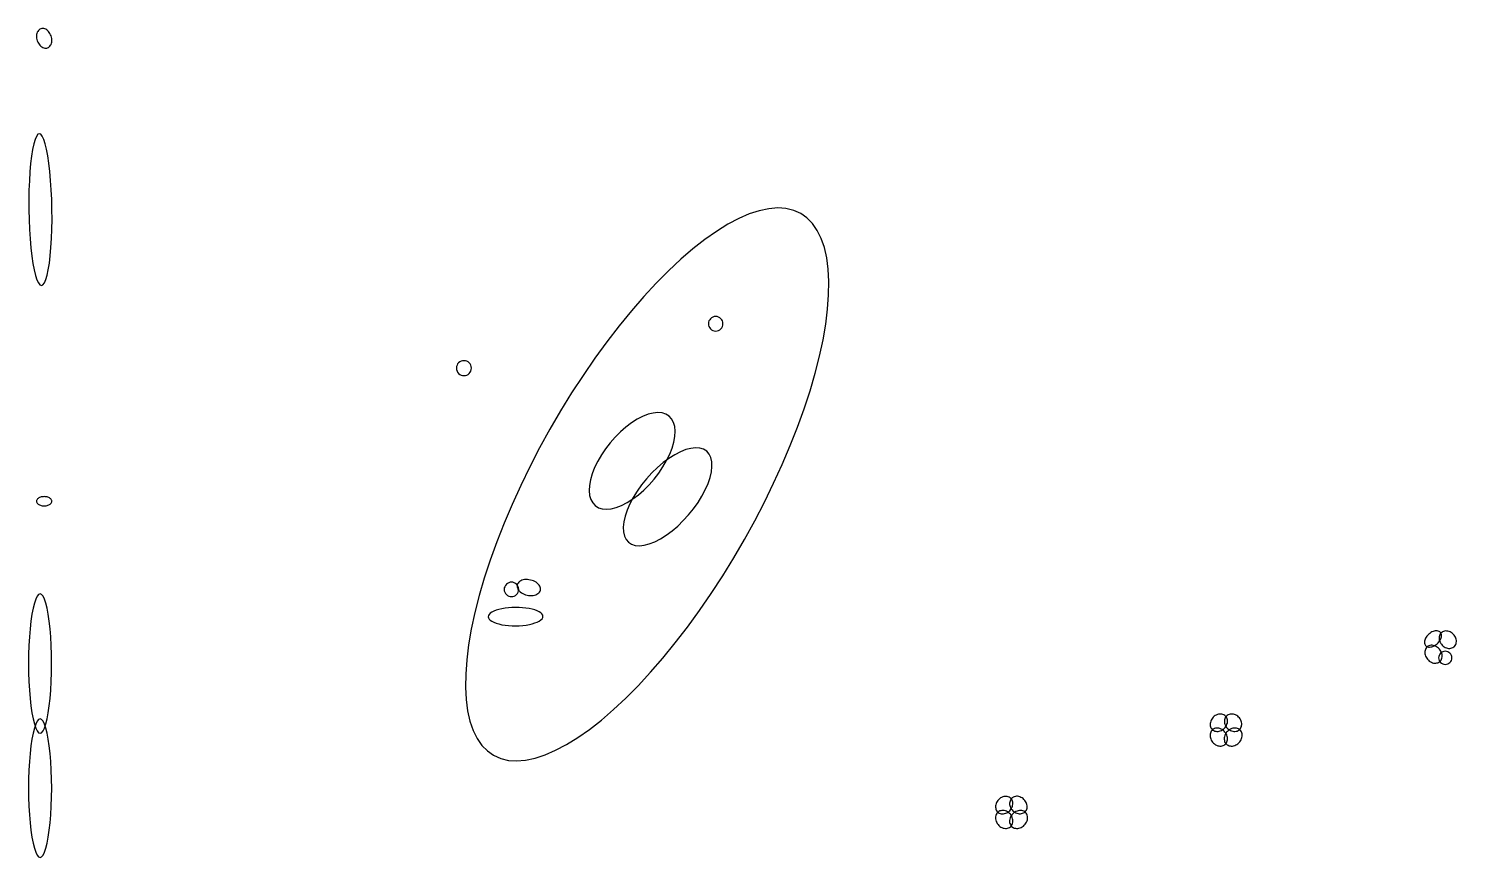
# Model space of a CAD drawing. Extents: x -292 to 292, y -205 to 211.
# Drawn here: x -292.3 to -136, y 0.6 to 91.3 of the extents above; entities that cross this region are included whole.
import ezdxf

# ---------------------------------------------------------------- set-up
doc = ezdxf.new("R2010")
doc.units = 0

msp = doc.modelspace()

# ---------------------------------------------------------------- linework, layer by layer
at = {"layer": 'CIRCLES'}
for p, q in [((-217.73, 59.46), (-217.81, 59.33)), ((-217.64, 59.58), (-217.73, 59.46)), ((-217.52, 59.68), (-217.64, 59.58)), ((-217.38, 59.76), (-217.52, 59.68)), ((-217.23, 59.8), (-217.38, 59.76)), ((-217.07, 59.82), (-217.23, 59.8)), ((-216.92, 59.8), (-217.07, 59.82)), ((-216.77, 59.76), (-216.92, 59.8)), ((-216.63, 59.68), (-216.77, 59.76)), ((-216.51, 59.58), (-216.63, 59.68)), ((-216.41, 59.46), (-216.51, 59.58)), ((-216.34, 59.33), (-216.41, 59.46)), ((-217.85, 59.18), (-217.87, 59.02)), ((-217.87, 59.02), (-217.85, 58.87)), ((-217.81, 59.33), (-217.85, 59.18)), ((-217.85, 58.87), (-217.81, 58.72)), ((-217.81, 58.72), (-217.73, 58.58)), ((-217.73, 58.58), (-217.64, 58.46)), ((-217.64, 58.46), (-217.52, 58.36)), ((-217.52, 58.36), (-217.38, 58.29)), ((-217.38, 58.29), (-217.23, 58.24)), ((-217.23, 58.24), (-217.07, 58.23)), ((-217.07, 58.23), (-216.92, 58.24)), ((-216.92, 58.24), (-216.77, 58.29)), ((-216.77, 58.29), (-216.63, 58.36)), ((-216.63, 58.36), (-216.51, 58.46)), ((-216.51, 58.46), (-216.41, 58.58)), ((-216.41, 58.58), (-216.34, 58.72)), ((-216.3, 59.18), (-216.34, 59.33)), ((-216.34, 58.72), (-216.3, 58.87)), ((-216.28, 59.02), (-216.3, 59.18)), ((-216.3, 58.87), (-216.28, 59.02)), ((-245.21, 54.74), (-245.32, 54.62)), ((-245.09, 54.85), (-245.21, 54.74)), ((-244.95, 54.92), (-245.09, 54.85)), ((-244.79, 54.97), (-244.95, 54.92)), ((-244.63, 54.98), (-244.79, 54.97)), ((-244.47, 54.97), (-244.63, 54.98)), ((-244.32, 54.92), (-244.47, 54.97)), ((-244.18, 54.85), (-244.32, 54.92)), ((-244.05, 54.74), (-244.18, 54.85)), ((-243.95, 54.62), (-244.05, 54.74)), ((-245.44, 54.33), (-245.45, 54.17)), ((-245.45, 54.17), (-245.44, 54.01)), ((-245.39, 54.48), (-245.44, 54.33)), ((-245.44, 54.01), (-245.39, 53.85)), ((-245.32, 54.62), (-245.39, 54.48)), ((-245.39, 53.85), (-245.32, 53.71)), ((-245.32, 53.71), (-245.21, 53.59)), ((-245.21, 53.59), (-245.09, 53.48)), ((-245.09, 53.48), (-244.95, 53.41)), ((-244.95, 53.41), (-244.79, 53.36)), ((-244.79, 53.36), (-244.63, 53.35)), ((-244.63, 53.35), (-244.47, 53.36)), ((-244.47, 53.36), (-244.32, 53.41)), ((-244.32, 53.41), (-244.18, 53.48)), ((-244.18, 53.48), (-244.05, 53.59)), ((-244.05, 53.59), (-243.95, 53.71)), ((-243.88, 54.48), (-243.95, 54.62)), ((-243.95, 53.71), (-243.88, 53.85)), ((-243.83, 54.33), (-243.88, 54.48)), ((-243.88, 53.85), (-243.83, 54.01)), ((-243.81, 54.17), (-243.83, 54.33)), ((-243.83, 54.01), (-243.81, 54.17)), ((-240.21, 30.1), (-240.22, 29.94)), ((-240.22, 29.94), (-240.21, 29.79)), ((-240.16, 30.24), (-240.21, 30.1)), ((-240.21, 29.79), (-240.16, 29.64)), ((-240.09, 30.38), (-240.16, 30.24)), ((-239.99, 30.5), (-240.09, 30.38)), ((-239.87, 30.6), (-239.99, 30.5)), ((-239.73, 30.67), (-239.87, 30.6)), ((-239.58, 30.72), (-239.73, 30.67)), ((-239.43, 30.73), (-239.58, 30.72)), ((-239.27, 30.72), (-239.43, 30.73)), ((-239.12, 30.67), (-239.27, 30.72)), ((-238.99, 30.6), (-239.12, 30.67)), ((-238.87, 30.5), (-238.99, 30.6)), ((-238.77, 30.38), (-238.87, 30.5)), ((-238.69, 30.24), (-238.77, 30.38)), ((-238.65, 30.1), (-238.69, 30.24)), ((-238.69, 29.64), (-238.65, 29.79)), ((-238.63, 29.94), (-238.65, 30.1)), ((-238.65, 29.79), (-238.63, 29.94)), ((-240.16, 29.64), (-240.09, 29.5)), ((-240.09, 29.5), (-239.99, 29.38)), ((-239.99, 29.38), (-239.87, 29.28)), ((-239.87, 29.28), (-239.73, 29.21)), ((-239.73, 29.21), (-239.58, 29.16)), ((-239.58, 29.16), (-239.43, 29.15)), ((-239.43, 29.15), (-239.27, 29.16)), ((-239.27, 29.16), (-239.12, 29.21)), ((-239.12, 29.21), (-238.99, 29.28)), ((-238.99, 29.28), (-238.87, 29.38)), ((-238.87, 29.38), (-238.77, 29.5)), ((-238.77, 29.5), (-238.69, 29.64)), ((-137.93, 22.59), (-137.95, 22.45)), ((-137.95, 22.45), (-137.93, 22.31)), ((-137.89, 22.72), (-137.93, 22.59)), ((-137.93, 22.31), (-137.89, 22.17)), ((-137.83, 22.85), (-137.89, 22.72)), ((-137.89, 22.17), (-137.83, 22.05)), ((-137.74, 22.96), (-137.83, 22.85)), ((-137.83, 22.05), (-137.74, 21.94)), ((-137.63, 23.05), (-137.74, 22.96)), ((-137.74, 21.94), (-137.63, 21.85)), ((-137.5, 23.12), (-137.63, 23.05)), ((-137.36, 23.16), (-137.5, 23.12)), ((-137.22, 23.17), (-137.36, 23.16)), ((-137.08, 23.16), (-137.22, 23.17)), ((-136.95, 23.12), (-137.08, 23.16)), ((-136.82, 23.05), (-136.95, 23.12)), ((-136.71, 22.96), (-136.82, 23.05)), ((-136.82, 21.85), (-136.71, 21.94)), ((-136.62, 22.85), (-136.71, 22.96)), ((-136.71, 21.94), (-136.62, 22.05)), ((-136.55, 22.72), (-136.62, 22.85)), ((-136.62, 22.05), (-136.55, 22.17)), ((-136.51, 22.59), (-136.55, 22.72)), ((-136.55, 22.17), (-136.51, 22.31)), ((-136.5, 22.45), (-136.51, 22.59)), ((-136.51, 22.31), (-136.5, 22.45)), ((-137.63, 21.85), (-137.5, 21.78)), ((-137.5, 21.78), (-137.36, 21.74)), ((-137.36, 21.74), (-137.22, 21.72)), ((-137.22, 21.72), (-137.08, 21.74)), ((-137.08, 21.74), (-136.95, 21.78)), ((-136.95, 21.78), (-136.82, 21.85))]:
    msp.add_line(p, q, dxfattribs=at)
at = {"layer": 'ELLIPSES'}
for p, q in [((-291.4, 90.68), (-291.41, 90.55)), ((-291.37, 90.81), (-291.4, 90.68)), ((-291.33, 90.93), (-291.37, 90.81)), ((-291.27, 91.03), (-291.33, 90.93)), ((-291.21, 91.12), (-291.27, 91.03)), ((-291.13, 91.2), (-291.21, 91.12)), ((-291.04, 91.26), (-291.13, 91.2)), ((-290.95, 91.3), (-291.04, 91.26)), ((-290.84, 91.33), (-290.95, 91.3)), ((-290.74, 91.34), (-290.84, 91.33)), ((-290.63, 91.33), (-290.74, 91.34)), ((-290.52, 91.3), (-290.63, 91.33)), ((-290.41, 91.26), (-290.52, 91.3)), ((-290.3, 91.19), (-290.41, 91.26)), ((-290.2, 91.11), (-290.3, 91.19)), ((-290.11, 91.02), (-290.2, 91.11)), ((-290.02, 90.91), (-290.11, 91.02)), ((-289.94, 90.8), (-290.02, 90.91)), ((-289.87, 90.67), (-289.94, 90.8)), ((-289.82, 90.54), (-289.87, 90.67)), ((-291.41, 90.55), (-291.41, 90.41)), ((-291.41, 90.41), (-291.4, 90.27)), ((-291.4, 90.27), (-291.37, 90.13)), ((-291.37, 90.13), (-291.33, 90)), ((-291.33, 90), (-291.27, 89.86)), ((-291.27, 89.86), (-291.21, 89.74)), ((-291.21, 89.74), (-291.13, 89.62)), ((-291.13, 89.62), (-291.04, 89.51)), ((-291.04, 89.51), (-290.95, 89.42)), ((-290.95, 89.42), (-290.84, 89.34)), ((-290.84, 89.34), (-290.74, 89.28)), ((-290.74, 89.28), (-290.63, 89.23)), ((-290.63, 89.23), (-290.52, 89.21)), ((-290.52, 89.21), (-290.41, 89.2)), ((-290.41, 89.2), (-290.3, 89.2)), ((-290.3, 89.2), (-290.2, 89.23)), ((-290.2, 89.23), (-290.11, 89.28)), ((-290.11, 89.28), (-290.02, 89.34)), ((-290.02, 89.34), (-289.94, 89.41)), ((-289.94, 89.41), (-289.87, 89.51)), ((-289.87, 89.51), (-289.82, 89.61)), ((-289.78, 90.4), (-289.82, 90.54)), ((-289.82, 89.61), (-289.78, 89.73)), ((-289.75, 90.26), (-289.78, 90.4)), ((-289.78, 89.73), (-289.75, 89.85)), ((-289.73, 90.12), (-289.75, 90.26)), ((-289.75, 89.85), (-289.73, 89.98)), ((-289.73, 89.98), (-289.73, 90.12)), ((-291.27, 79.76), (-291.43, 79.54)), ((-291.11, 79.83), (-291.27, 79.76)), ((-290.94, 79.76), (-291.11, 79.83)), ((-290.78, 79.55), (-290.94, 79.76)), ((-291.72, 78.71), (-291.85, 78.1)), ((-291.58, 79.19), (-291.72, 78.71)), ((-291.43, 79.54), (-291.58, 79.19)), ((-290.61, 79.2), (-290.78, 79.55)), ((-290.46, 78.72), (-290.61, 79.2)), ((-290.31, 78.12), (-290.46, 78.72)), ((-291.97, 77.38), (-292.06, 76.56)), ((-291.85, 78.1), (-291.97, 77.38)), ((-290.18, 77.41), (-290.31, 78.12)), ((-290.06, 76.59), (-290.18, 77.41)), ((-289.95, 75.69), (-290.06, 76.59)), ((-292.14, 75.66), (-292.2, 74.68)), ((-292.06, 76.56), (-292.14, 75.66)), ((-289.87, 74.71), (-289.95, 75.69)), ((-292.24, 73.65), (-292.26, 72.59)), ((-292.2, 74.68), (-292.24, 73.65)), ((-289.8, 73.69), (-289.87, 74.71)), ((-289.75, 72.62), (-289.8, 73.69)), ((-292.26, 72.59), (-292.25, 71.5)), ((-289.73, 71.54), (-289.75, 72.62)), ((-292.25, 71.5), (-292.23, 70.42)), ((-292.23, 70.42), (-292.18, 69.35)), ((-289.74, 69.38), (-289.72, 70.45)), ((-289.72, 70.45), (-289.73, 71.54)), ((-214.56, 70.54), (-215.75, 69.91)), ((-213.41, 71.04), (-214.56, 70.54)), ((-212.31, 71.4), (-213.41, 71.04)), ((-211.27, 71.62), (-212.31, 71.4)), ((-210.29, 71.7), (-211.27, 71.62)), ((-209.38, 71.63), (-210.29, 71.7)), ((-208.54, 71.43), (-209.38, 71.63)), ((-207.77, 71.09), (-208.54, 71.43)), ((-207.09, 70.61), (-207.77, 71.09)), ((-206.48, 69.99), (-207.09, 70.61)), ((-292.18, 69.35), (-292.11, 68.32)), ((-289.78, 68.35), (-289.74, 69.38)), ((-216.99, 69.14), (-218.26, 68.25)), ((-215.75, 69.91), (-216.99, 69.14)), ((-205.96, 69.24), (-206.48, 69.99)), ((-205.52, 68.36), (-205.96, 69.24)), ((-292.11, 68.32), (-292.03, 67.35)), ((-292.03, 67.35), (-291.92, 66.44)), ((-289.92, 66.47), (-289.84, 67.38)), ((-289.84, 67.38), (-289.78, 68.35)), ((-219.56, 67.22), (-220.89, 66.08)), ((-218.26, 68.25), (-219.56, 67.22)), ((-205.18, 67.36), (-205.52, 68.36)), ((-204.92, 66.23), (-205.18, 67.36)), ((-291.92, 66.44), (-291.8, 65.63)), ((-290.13, 64.94), (-290.01, 65.65)), ((-290.01, 65.65), (-289.92, 66.47)), ((-220.89, 66.08), (-222.23, 64.83)), ((-204.76, 64.99), (-204.92, 66.23)), ((-291.8, 65.63), (-291.67, 64.91)), ((-291.67, 64.91), (-291.52, 64.31)), ((-291.52, 64.31), (-291.37, 63.83)), ((-290.4, 63.85), (-290.26, 64.33)), ((-290.26, 64.33), (-290.13, 64.94)), ((-222.23, 64.83), (-223.59, 63.46)), ((-204.69, 63.64), (-204.76, 64.99)), ((-291.37, 63.83), (-291.2, 63.49)), ((-291.2, 63.49), (-291.04, 63.28)), ((-291.04, 63.28), (-290.87, 63.21)), ((-290.87, 63.21), (-290.71, 63.28)), ((-290.71, 63.28), (-290.55, 63.5)), ((-290.55, 63.5), (-290.4, 63.85)), ((-223.59, 63.46), (-224.94, 62)), ((-204.71, 62.18), (-204.69, 63.64)), ((-224.94, 62), (-226.3, 60.43)), ((-204.82, 60.63), (-204.71, 62.18)), ((-226.3, 60.43), (-227.65, 58.78)), ((-205.03, 58.99), (-204.82, 60.63)), ((-227.65, 58.78), (-228.98, 57.05)), ((-205.32, 57.27), (-205.03, 58.99)), ((-228.98, 57.05), (-230.3, 55.24)), ((-205.71, 55.47), (-205.32, 57.27)), ((-230.3, 55.24), (-231.58, 53.37)), ((-206.19, 53.61), (-205.71, 55.47)), ((-231.58, 53.37), (-232.84, 51.45)), ((-206.75, 51.69), (-206.19, 53.61)), ((-207.39, 49.72), (-206.75, 51.69)), ((-232.84, 51.45), (-234.05, 49.48)), ((-234.05, 49.48), (-235.22, 47.47)), ((-225.67, 48.57), (-226.29, 48.18)), ((-225.07, 48.88), (-225.67, 48.57)), ((-224.48, 49.11), (-225.07, 48.88)), ((-223.93, 49.25), (-224.48, 49.11)), ((-223.41, 49.3), (-223.93, 49.25)), ((-222.94, 49.26), (-223.41, 49.3)), ((-222.53, 49.13), (-222.94, 49.26)), ((-222.18, 48.91), (-222.53, 49.13)), ((-221.9, 48.61), (-222.18, 48.91)), ((-221.69, 48.23), (-221.9, 48.61)), ((-208.11, 47.71), (-207.39, 49.72)), ((-235.22, 47.47), (-236.35, 45.43)), ((-227.5, 47.2), (-228.08, 46.62)), ((-226.9, 47.72), (-227.5, 47.2)), ((-226.29, 48.18), (-226.9, 47.72)), ((-221.56, 47.77), (-221.69, 48.23)), ((-221.52, 47.26), (-221.56, 47.77)), ((-221.55, 46.69), (-221.52, 47.26)), ((-208.91, 45.68), (-208.11, 47.71)), ((-236.35, 45.43), (-237.41, 43.37)), ((-229.14, 45.34), (-229.59, 44.66)), ((-228.63, 46), (-229.14, 45.34)), ((-228.08, 46.62), (-228.63, 46)), ((-222.11, 44.74), (-221.85, 45.41)), ((-221.85, 45.41), (-221.66, 46.07)), ((-221.66, 46.07), (-221.55, 46.69)), ((-219.79, 45.38), (-220.35, 45.24)), ((-219.27, 45.44), (-219.79, 45.38)), ((-218.8, 45.4), (-219.27, 45.44)), ((-218.4, 45.28), (-218.8, 45.4)), ((-209.79, 43.62), (-208.91, 45.68)), ((-229.99, 43.97), (-230.33, 43.28)), ((-229.59, 44.66), (-229.99, 43.97)), ((-222.83, 43.82), (-223.46, 43.28)), ((-222.85, 43.36), (-222.45, 44.05)), ((-222.2, 44.28), (-222.83, 43.82)), ((-222.45, 44.05), (-222.11, 44.74)), ((-221.56, 44.68), (-222.2, 44.28)), ((-220.94, 45), (-221.56, 44.68)), ((-220.35, 45.24), (-220.94, 45)), ((-218.06, 45.06), (-218.4, 45.28)), ((-217.8, 44.76), (-218.06, 45.06)), ((-217.61, 44.38), (-217.8, 44.76)), ((-217.51, 43.92), (-217.61, 44.38)), ((-217.48, 43.4), (-217.51, 43.92)), ((-237.41, 43.37), (-238.42, 41.31)), ((-230.59, 42.6), (-230.78, 41.95)), ((-230.33, 43.28), (-230.59, 42.6)), ((-224.07, 42.69), (-224.64, 42.06)), ((-223.46, 43.28), (-224.07, 42.69)), ((-223.81, 42.02), (-223.3, 42.68)), ((-223.3, 42.68), (-222.85, 43.36)), ((-217.91, 41.54), (-217.69, 42.2)), ((-217.69, 42.2), (-217.54, 42.83)), ((-217.54, 42.83), (-217.48, 43.4)), ((-210.73, 41.56), (-209.79, 43.62)), ((-238.42, 41.31), (-239.36, 39.24)), ((-230.89, 41.33), (-230.93, 40.76)), ((-230.93, 40.76), (-230.88, 40.24)), ((-230.78, 41.95), (-230.89, 41.33)), ((-225.67, 40.7), (-226.11, 40)), ((-225.18, 41.39), (-225.67, 40.7)), ((-225.54, 40.3), (-224.94, 40.82)), ((-224.64, 42.06), (-225.18, 41.39)), ((-224.94, 40.82), (-224.36, 41.4)), ((-224.36, 41.4), (-223.81, 42.02)), ((-218.58, 40.16), (-218.21, 40.86)), ((-218.21, 40.86), (-217.91, 41.54)), ((-211.74, 39.49), (-210.73, 41.56)), ((-291.4, 39.66), (-291.41, 39.59)), ((-291.41, 39.59), (-291.4, 39.53)), ((-291.38, 39.72), (-291.4, 39.66)), ((-291.4, 39.53), (-291.38, 39.46)), ((-291.34, 39.79), (-291.38, 39.72)), ((-291.38, 39.46), (-291.34, 39.4)), ((-291.3, 39.85), (-291.34, 39.79)), ((-291.34, 39.4), (-291.3, 39.34)), ((-291.24, 39.9), (-291.3, 39.85)), ((-291.3, 39.34), (-291.24, 39.28)), ((-291.16, 39.95), (-291.24, 39.9)), ((-291.24, 39.28), (-291.16, 39.23)), ((-291.08, 39.99), (-291.16, 39.95)), ((-291.16, 39.23), (-291.08, 39.19)), ((-290.99, 40.03), (-291.08, 39.99)), ((-291.08, 39.19), (-290.99, 39.15)), ((-290.89, 40.06), (-290.99, 40.03)), ((-290.99, 39.15), (-290.89, 39.12)), ((-290.79, 40.08), (-290.89, 40.06)), ((-290.89, 39.12), (-290.79, 39.1)), ((-290.68, 40.09), (-290.79, 40.08)), ((-290.79, 39.1), (-290.68, 39.09)), ((-290.58, 40.1), (-290.68, 40.09)), ((-290.68, 39.09), (-290.58, 39.09)), ((-290.47, 40.09), (-290.58, 40.1)), ((-290.58, 39.09), (-290.47, 39.09)), ((-290.36, 40.08), (-290.47, 40.09)), ((-290.47, 39.09), (-290.36, 39.1)), ((-290.26, 40.06), (-290.36, 40.08)), ((-290.36, 39.1), (-290.26, 39.12)), ((-290.16, 40.03), (-290.26, 40.06)), ((-290.26, 39.12), (-290.16, 39.15)), ((-290.07, 39.99), (-290.16, 40.03)), ((-290.16, 39.15), (-290.07, 39.19)), ((-289.99, 39.95), (-290.07, 39.99)), ((-290.07, 39.19), (-289.99, 39.23)), ((-289.92, 39.9), (-289.99, 39.95)), ((-289.99, 39.23), (-289.92, 39.28)), ((-289.86, 39.85), (-289.92, 39.9)), ((-289.92, 39.28), (-289.86, 39.34)), ((-289.81, 39.79), (-289.86, 39.85)), ((-289.86, 39.34), (-289.81, 39.4)), ((-289.77, 39.72), (-289.81, 39.79)), ((-289.81, 39.4), (-289.77, 39.46)), ((-289.75, 39.66), (-289.77, 39.72)), ((-289.77, 39.46), (-289.75, 39.53)), ((-289.74, 39.59), (-289.75, 39.66)), ((-289.75, 39.53), (-289.74, 39.59)), ((-239.36, 39.24), (-240.24, 37.19)), ((-230.88, 40.24), (-230.75, 39.79)), ((-230.75, 39.79), (-230.54, 39.41)), ((-230.54, 39.41), (-230.26, 39.11)), ((-230.26, 39.11), (-229.91, 38.89)), ((-227.96, 38.91), (-227.37, 39.14)), ((-227.37, 39.14), (-226.77, 39.45)), ((-226.48, 39.3), (-226.78, 38.62)), ((-226.77, 39.45), (-226.15, 39.84)), ((-226.11, 40), (-226.48, 39.3)), ((-226.15, 39.84), (-225.54, 40.3)), ((-219.5, 38.77), (-219.01, 39.46)), ((-219.01, 39.46), (-218.58, 40.16)), ((-212.8, 37.44), (-211.74, 39.49)), ((-229.91, 38.89), (-229.5, 38.76)), ((-229.5, 38.76), (-229.03, 38.72)), ((-229.03, 38.72), (-228.51, 38.77)), ((-228.51, 38.77), (-227.96, 38.91)), ((-227, 37.96), (-227.14, 37.33)), ((-226.78, 38.62), (-227, 37.96)), ((-220.62, 37.47), (-220.04, 38.1)), ((-220.04, 38.1), (-219.5, 38.77)), ((-240.24, 37.19), (-241.04, 35.15)), ((-227.14, 37.33), (-227.2, 36.76)), ((-227.2, 36.76), (-227.18, 36.24)), ((-227.18, 36.24), (-227.07, 35.78)), ((-222.49, 35.88), (-221.85, 36.35)), ((-221.85, 36.35), (-221.23, 36.88)), ((-221.23, 36.88), (-220.62, 37.47)), ((-213.93, 35.4), (-212.8, 37.44)), ((-241.04, 35.15), (-241.76, 33.15)), ((-227.07, 35.78), (-226.89, 35.4)), ((-226.89, 35.4), (-226.62, 35.1)), ((-226.62, 35.1), (-226.29, 34.88)), ((-226.29, 34.88), (-225.88, 34.76)), ((-225.88, 34.76), (-225.42, 34.72)), ((-225.42, 34.72), (-224.9, 34.78)), ((-224.9, 34.78), (-224.34, 34.92)), ((-224.34, 34.92), (-223.74, 35.16)), ((-223.74, 35.16), (-223.12, 35.48)), ((-223.12, 35.48), (-222.49, 35.88)), ((-215.1, 33.39), (-213.93, 35.4)), ((-241.76, 33.15), (-242.4, 31.18)), ((-216.31, 31.42), (-215.1, 33.39)), ((-217.57, 29.49), (-216.31, 31.42)), ((-242.4, 31.18), (-242.97, 29.26)), ((-238.8, 30.43), (-238.82, 30.32)), ((-238.82, 30.32), (-238.81, 30.21)), ((-238.81, 30.21), (-238.78, 30.1)), ((-238.77, 30.54), (-238.8, 30.43)), ((-238.78, 30.1), (-238.73, 29.98)), ((-238.71, 30.64), (-238.77, 30.54)), ((-238.73, 29.98), (-238.65, 29.87)), ((-238.63, 30.73), (-238.71, 30.64)), ((-238.65, 29.87), (-238.56, 29.76)), ((-238.54, 30.81), (-238.63, 30.73)), ((-238.56, 29.76), (-238.46, 29.66)), ((-238.42, 30.88), (-238.54, 30.81)), ((-238.3, 30.94), (-238.42, 30.88)), ((-238.15, 30.98), (-238.3, 30.94)), ((-238, 31.01), (-238.15, 30.98)), ((-237.84, 31.02), (-238, 31.01)), ((-237.68, 31.02), (-237.84, 31.02)), ((-237.51, 31), (-237.68, 31.02)), ((-237.34, 30.97), (-237.51, 31)), ((-237.18, 30.93), (-237.34, 30.97)), ((-237.02, 30.87), (-237.18, 30.93)), ((-236.87, 30.8), (-237.02, 30.87)), ((-236.73, 30.72), (-236.87, 30.8)), ((-236.61, 30.62), (-236.73, 30.72)), ((-236.5, 30.52), (-236.61, 30.62)), ((-236.41, 30.42), (-236.5, 30.52)), ((-236.34, 30.31), (-236.41, 30.42)), ((-236.35, 29.65), (-236.3, 29.75)), ((-236.29, 30.19), (-236.34, 30.31)), ((-236.3, 29.75), (-236.26, 29.85)), ((-236.26, 30.08), (-236.29, 30.19)), ((-236.25, 29.96), (-236.26, 30.08)), ((-236.26, 29.85), (-236.25, 29.96)), ((-291.65, 28.43), (-291.79, 27.88)), ((-291.5, 28.88), (-291.65, 28.43)), ((-291.35, 29.2), (-291.5, 28.88)), ((-291.19, 29.39), (-291.35, 29.2)), ((-291.02, 29.46), (-291.19, 29.39)), ((-290.86, 29.39), (-291.02, 29.46)), ((-290.69, 29.2), (-290.86, 29.39)), ((-290.54, 28.88), (-290.69, 29.2)), ((-290.39, 28.43), (-290.54, 28.88)), ((-290.25, 27.88), (-290.39, 28.43)), ((-242.97, 29.26), (-243.44, 27.4)), ((-238.46, 29.66), (-238.33, 29.57)), ((-238.33, 29.57), (-238.19, 29.49)), ((-238.19, 29.49), (-238.04, 29.42)), ((-238.04, 29.42), (-237.89, 29.36)), ((-237.89, 29.36), (-237.72, 29.32)), ((-237.72, 29.32), (-237.55, 29.29)), ((-237.55, 29.29), (-237.39, 29.27)), ((-237.39, 29.27), (-237.22, 29.27)), ((-237.22, 29.27), (-237.06, 29.28)), ((-237.06, 29.28), (-236.91, 29.31)), ((-236.91, 29.31), (-236.77, 29.35)), ((-236.77, 29.35), (-236.64, 29.41)), ((-236.64, 29.41), (-236.53, 29.48)), ((-236.53, 29.48), (-236.43, 29.56)), ((-236.43, 29.56), (-236.35, 29.65)), ((-218.85, 27.62), (-217.57, 29.49)), ((-291.92, 27.22), (-292.02, 26.47)), ((-291.79, 27.88), (-291.92, 27.22)), ((-290.13, 27.22), (-290.25, 27.88)), ((-290.02, 26.47), (-290.13, 27.22)), ((-243.44, 27.4), (-243.83, 25.6)), ((-241.95, 27.08), (-241.98, 26.95)), ((-241.98, 26.95), (-241.95, 26.82)), ((-241.88, 27.21), (-241.95, 27.08)), ((-241.95, 26.82), (-241.87, 26.69)), ((-241.75, 27.33), (-241.88, 27.21)), ((-241.87, 26.69), (-241.75, 26.56)), ((-241.58, 27.45), (-241.75, 27.33)), ((-241.36, 27.56), (-241.58, 27.45)), ((-241.1, 27.66), (-241.36, 27.56)), ((-240.81, 27.75), (-241.1, 27.66)), ((-240.48, 27.83), (-240.81, 27.75)), ((-240.13, 27.89), (-240.48, 27.83)), ((-239.76, 27.93), (-240.13, 27.89)), ((-239.38, 27.96), (-239.76, 27.93)), ((-238.99, 27.97), (-239.38, 27.96)), ((-238.59, 27.97), (-238.99, 27.97)), ((-238.21, 27.94), (-238.59, 27.97)), ((-237.84, 27.9), (-238.21, 27.94)), ((-237.49, 27.85), (-237.84, 27.9)), ((-237.16, 27.78), (-237.49, 27.85)), ((-236.86, 27.69), (-237.16, 27.78)), ((-236.61, 27.59), (-236.86, 27.69)), ((-236.39, 27.49), (-236.61, 27.59)), ((-236.21, 27.37), (-236.39, 27.49)), ((-236.38, 26.48), (-236.21, 26.6)), ((-236.09, 27.25), (-236.21, 27.37)), ((-236.21, 26.6), (-236.08, 26.72)), ((-236.01, 27.12), (-236.09, 27.25)), ((-236.08, 26.72), (-236.01, 26.85)), ((-235.98, 26.99), (-236.01, 27.12)), ((-236.01, 26.85), (-235.98, 26.99)), ((-220.17, 25.82), (-218.85, 27.62)), ((-292.12, 25.64), (-292.19, 24.74)), ((-292.02, 26.47), (-292.12, 25.64)), ((-289.92, 25.64), (-290.02, 26.47)), ((-289.85, 24.74), (-289.92, 25.64)), ((-243.83, 25.6), (-244.12, 23.88)), ((-241.75, 26.56), (-241.57, 26.45)), ((-241.57, 26.45), (-241.35, 26.34)), ((-241.35, 26.34), (-241.09, 26.24)), ((-241.09, 26.24), (-240.8, 26.16)), ((-240.8, 26.16), (-240.47, 26.08)), ((-240.47, 26.08), (-240.12, 26.03)), ((-240.12, 26.03), (-239.75, 25.99)), ((-239.75, 25.99), (-239.36, 25.97)), ((-239.36, 25.97), (-238.97, 25.96)), ((-238.97, 25.96), (-238.58, 25.97)), ((-238.58, 25.97), (-238.2, 26)), ((-238.2, 26), (-237.83, 26.04)), ((-237.83, 26.04), (-237.47, 26.1)), ((-237.47, 26.1), (-237.15, 26.18)), ((-237.15, 26.18), (-236.86, 26.27)), ((-236.86, 26.27), (-236.6, 26.37)), ((-236.6, 26.37), (-236.38, 26.48)), ((-221.5, 24.08), (-220.17, 25.82)), ((-139.03, 25.04), (-139.13, 24.95)), ((-138.92, 25.13), (-139.03, 25.04)), ((-138.8, 25.21), (-138.92, 25.13)), ((-138.68, 25.28), (-138.8, 25.21)), ((-138.56, 25.33), (-138.68, 25.28)), ((-138.44, 25.37), (-138.56, 25.33)), ((-138.32, 25.39), (-138.44, 25.37)), ((-138.2, 25.4), (-138.32, 25.39)), ((-138.09, 25.4), (-138.2, 25.4)), ((-137.99, 25.37), (-138.09, 25.4)), ((-137.9, 25.34), (-137.99, 25.37)), ((-137.82, 25.29), (-137.9, 25.34)), ((-137.75, 25.23), (-137.82, 25.29)), ((-137.76, 25.08), (-137.82, 24.98)), ((-137.69, 25.16), (-137.76, 25.08)), ((-137.7, 25.15), (-137.75, 25.23)), ((-137.66, 25.07), (-137.7, 25.15)), ((-137.6, 25.24), (-137.69, 25.16)), ((-137.64, 24.97), (-137.66, 25.07)), ((-137.51, 25.3), (-137.6, 25.24)), ((-137.4, 25.34), (-137.51, 25.3)), ((-137.29, 25.37), (-137.4, 25.34)), ((-137.17, 25.39), (-137.29, 25.37)), ((-137.05, 25.38), (-137.17, 25.39)), ((-136.92, 25.36), (-137.05, 25.38)), ((-136.8, 25.33), (-136.92, 25.36)), ((-136.68, 25.28), (-136.8, 25.33)), ((-136.56, 25.22), (-136.68, 25.28)), ((-136.45, 25.14), (-136.56, 25.22)), ((-136.35, 25.05), (-136.45, 25.14)), ((-136.26, 24.95), (-136.35, 25.05)), ((-292.24, 23.8), (-292.28, 22.82)), ((-292.19, 24.74), (-292.24, 23.8)), ((-289.8, 23.8), (-289.85, 24.74)), ((-289.77, 22.82), (-289.8, 23.8)), ((-244.12, 23.88), (-244.33, 22.24)), ((-222.85, 22.43), (-221.5, 24.08)), ((-139.49, 24.27), (-139.5, 24.16)), ((-139.5, 24.16), (-139.49, 24.06)), ((-139.47, 24.39), (-139.49, 24.27)), ((-139.49, 24.06), (-139.47, 23.96)), ((-139.43, 24.5), (-139.47, 24.39)), ((-139.47, 23.96), (-139.43, 23.88)), ((-139.37, 24.62), (-139.43, 24.5)), ((-139.43, 23.88), (-139.38, 23.8)), ((-139.35, 23.48), (-139.4, 23.38)), ((-139.38, 23.8), (-139.31, 23.74)), ((-139.3, 24.73), (-139.37, 24.62)), ((-139.28, 23.57), (-139.35, 23.48)), ((-139.31, 23.74), (-139.23, 23.69)), ((-139.22, 24.84), (-139.3, 24.73)), ((-139.2, 23.65), (-139.28, 23.57)), ((-139.23, 23.69), (-139.14, 23.66)), ((-139.13, 24.95), (-139.22, 24.84)), ((-139.11, 23.72), (-139.2, 23.65)), ((-139.14, 23.66), (-139.04, 23.63)), ((-139.01, 23.77), (-139.11, 23.72)), ((-139.04, 23.63), (-138.93, 23.63)), ((-138.9, 23.81), (-139.01, 23.77)), ((-138.93, 23.63), (-138.81, 23.64)), ((-138.78, 23.83), (-138.9, 23.81)), ((-138.81, 23.64), (-138.69, 23.66)), ((-138.66, 23.83), (-138.78, 23.83)), ((-138.69, 23.66), (-138.57, 23.7)), ((-138.53, 23.81), (-138.66, 23.83)), ((-138.57, 23.7), (-138.45, 23.75)), ((-138.41, 23.78), (-138.53, 23.81)), ((-138.45, 23.75), (-138.33, 23.82)), ((-138.29, 23.74), (-138.41, 23.78)), ((-138.33, 23.82), (-138.21, 23.9)), ((-138.17, 23.67), (-138.29, 23.74)), ((-138.21, 23.9), (-138.1, 23.99)), ((-138.06, 23.6), (-138.17, 23.67)), ((-138.1, 23.99), (-138, 24.08)), ((-137.95, 23.51), (-138.06, 23.6)), ((-138, 24.08), (-137.91, 24.19)), ((-137.86, 23.41), (-137.95, 23.51)), ((-137.91, 24.19), (-137.83, 24.3)), ((-137.89, 24.76), (-137.9, 24.64)), ((-137.9, 24.64), (-137.89, 24.52)), ((-137.86, 24.87), (-137.89, 24.76)), ((-137.89, 24.52), (-137.87, 24.39)), ((-137.87, 24.39), (-137.84, 24.27)), ((-137.82, 24.98), (-137.86, 24.87)), ((-137.84, 24.27), (-137.78, 24.15)), ((-137.83, 24.3), (-137.76, 24.41)), ((-137.78, 24.15), (-137.72, 24.03)), ((-137.76, 24.41), (-137.7, 24.53)), ((-137.72, 24.03), (-137.64, 23.93)), ((-137.7, 24.53), (-137.66, 24.64)), ((-137.66, 24.64), (-137.64, 24.76)), ((-137.63, 24.87), (-137.64, 24.97)), ((-137.64, 24.76), (-137.63, 24.87)), ((-137.64, 23.93), (-137.55, 23.83)), ((-137.55, 23.83), (-137.44, 23.74)), ((-137.44, 23.74), (-137.33, 23.66)), ((-137.33, 23.66), (-137.22, 23.6)), ((-137.22, 23.6), (-137.1, 23.55)), ((-137.1, 23.55), (-136.97, 23.51)), ((-136.97, 23.51), (-136.85, 23.49)), ((-136.85, 23.49), (-136.72, 23.49)), ((-136.72, 23.49), (-136.61, 23.5)), ((-136.61, 23.5), (-136.49, 23.53)), ((-136.49, 23.53), (-136.39, 23.58)), ((-136.39, 23.58), (-136.29, 23.64)), ((-136.29, 23.64), (-136.21, 23.71)), ((-136.18, 24.84), (-136.26, 24.95)), ((-136.21, 23.71), (-136.13, 23.8)), ((-136.11, 24.72), (-136.18, 24.84)), ((-136.13, 23.8), (-136.08, 23.9)), ((-136.06, 24.6), (-136.11, 24.72)), ((-136.08, 23.9), (-136.03, 24)), ((-136.02, 24.48), (-136.06, 24.6)), ((-136.03, 24), (-136.01, 24.11)), ((-136, 24.36), (-136.02, 24.48)), ((-136.01, 24.11), (-136, 24.23)), ((-136, 24.23), (-136, 24.36)), ((-292.28, 22.82), (-292.29, 21.82)), ((-289.76, 21.82), (-289.77, 22.82)), ((-244.33, 22.24), (-244.44, 20.68)), ((-224.21, 20.87), (-222.85, 22.43)), ((-139.43, 23.26), (-139.46, 23.15)), ((-139.46, 23.15), (-139.46, 23.02)), ((-139.46, 23.02), (-139.45, 22.89)), ((-139.45, 22.89), (-139.42, 22.77)), ((-139.4, 23.38), (-139.43, 23.26)), ((-139.42, 22.77), (-139.38, 22.64)), ((-139.38, 22.64), (-139.32, 22.51)), ((-139.32, 22.51), (-139.25, 22.4)), ((-139.25, 22.4), (-139.17, 22.29)), ((-139.17, 22.29), (-139.07, 22.19)), ((-139.07, 22.19), (-138.97, 22.1)), ((-138.97, 22.1), (-138.85, 22.02)), ((-138.85, 22.02), (-138.74, 21.96)), ((-138.74, 21.96), (-138.61, 21.91)), ((-138.61, 21.91), (-138.49, 21.88)), ((-138.49, 21.88), (-138.36, 21.87)), ((-138.24, 21.87), (-138.13, 21.89)), ((-138.13, 21.89), (-138.02, 21.92)), ((-138.02, 21.92), (-137.91, 21.98)), ((-137.91, 21.98), (-137.82, 22.04)), ((-137.77, 23.3), (-137.86, 23.41)), ((-137.82, 22.04), (-137.74, 22.12)), ((-137.7, 23.18), (-137.77, 23.3)), ((-137.74, 22.12), (-137.68, 22.21)), ((-137.64, 23.06), (-137.7, 23.18)), ((-137.68, 22.21), (-137.62, 22.32)), ((-137.6, 22.93), (-137.64, 23.06)), ((-137.62, 22.32), (-137.59, 22.43)), ((-137.57, 22.8), (-137.6, 22.93)), ((-137.59, 22.43), (-137.57, 22.55)), ((-137.56, 22.67), (-137.57, 22.8)), ((-137.57, 22.55), (-137.56, 22.67)), ((-292.29, 21.82), (-292.28, 20.83)), ((-292.28, 20.83), (-292.24, 19.85)), ((-289.8, 19.85), (-289.77, 20.83)), ((-289.77, 20.83), (-289.76, 21.82)), ((-244.44, 20.68), (-244.47, 19.23)), ((-225.57, 19.4), (-224.21, 20.87)), ((-138.36, 21.87), (-138.24, 21.87)), ((-292.24, 19.85), (-292.19, 18.9)), ((-292.19, 18.9), (-292.12, 18.01)), ((-289.92, 18.01), (-289.85, 18.9)), ((-289.85, 18.9), (-289.8, 19.85)), ((-244.47, 19.23), (-244.39, 17.88)), ((-226.92, 18.04), (-225.57, 19.4)), ((-292.12, 18.01), (-292.02, 17.18)), ((-290.02, 17.18), (-289.92, 18.01)), ((-244.39, 17.88), (-244.23, 16.64)), ((-228.26, 16.78), (-226.92, 18.04)), ((-292.02, 17.18), (-291.92, 16.42)), ((-291.92, 16.42), (-291.79, 15.77)), ((-291.79, 15.77), (-291.65, 15.21)), ((-291.19, 15.7), (-291.35, 15.51)), ((-291.02, 15.77), (-291.19, 15.7)), ((-290.86, 15.7), (-291.02, 15.77)), ((-290.69, 15.51), (-290.86, 15.7)), ((-290.39, 15.21), (-290.25, 15.77)), ((-290.25, 15.77), (-290.13, 16.42)), ((-290.13, 16.42), (-290.02, 17.18)), ((-244.23, 16.64), (-243.97, 15.51)), ((-230.89, 14.62), (-229.59, 15.64)), ((-229.59, 15.64), (-228.26, 16.78)), ((-162.84, 15.63), (-162.89, 15.51)), ((-162.78, 15.75), (-162.84, 15.63)), ((-162.7, 15.86), (-162.78, 15.75)), ((-162.61, 15.96), (-162.7, 15.86)), ((-162.51, 16.05), (-162.61, 15.96)), ((-162.4, 16.13), (-162.51, 16.05)), ((-162.28, 16.19), (-162.4, 16.13)), ((-162.16, 16.24), (-162.28, 16.19)), ((-162.04, 16.28), (-162.16, 16.24)), ((-161.91, 16.3), (-162.04, 16.28)), ((-161.79, 16.3), (-161.91, 16.3)), ((-161.67, 16.29), (-161.79, 16.3)), ((-161.56, 16.26), (-161.67, 16.29)), ((-161.45, 16.21), (-161.56, 16.26)), ((-161.35, 16.15), (-161.45, 16.21)), ((-161.39, 15.67), (-161.4, 15.55)), ((-161.36, 15.79), (-161.39, 15.67)), ((-161.32, 15.89), (-161.36, 15.79)), ((-161.27, 16.08), (-161.35, 16.15)), ((-161.26, 15.99), (-161.32, 15.89)), ((-161.19, 15.99), (-161.27, 16.08)), ((-161.18, 16.08), (-161.26, 15.99)), ((-161.14, 15.9), (-161.19, 15.99)), ((-161.1, 16.15), (-161.18, 16.08)), ((-161.09, 15.79), (-161.14, 15.9)), ((-161, 16.21), (-161.1, 16.15)), ((-161.06, 15.68), (-161.09, 15.79)), ((-161.05, 15.56), (-161.06, 15.68)), ((-160.89, 16.26), (-161, 16.21)), ((-160.78, 16.29), (-160.89, 16.26)), ((-160.66, 16.3), (-160.78, 16.29)), ((-160.54, 16.3), (-160.66, 16.3)), ((-160.41, 16.28), (-160.54, 16.3)), ((-160.29, 16.25), (-160.41, 16.28)), ((-160.17, 16.2), (-160.29, 16.25)), ((-160.05, 16.14), (-160.17, 16.2)), ((-159.94, 16.06), (-160.05, 16.14)), ((-159.84, 15.97), (-159.94, 16.06)), ((-159.75, 15.87), (-159.84, 15.97)), ((-159.67, 15.76), (-159.75, 15.87)), ((-159.6, 15.64), (-159.67, 15.76)), ((-159.55, 15.52), (-159.6, 15.64)), ((-291.79, 14.2), (-291.92, 13.55)), ((-291.65, 14.75), (-291.79, 14.2)), ((-291.65, 15.21), (-291.5, 14.77)), ((-291.5, 15.19), (-291.65, 14.75)), ((-291.35, 15.51), (-291.5, 15.19)), ((-291.5, 14.77), (-291.35, 14.45)), ((-291.35, 14.45), (-291.19, 14.25)), ((-291.19, 14.25), (-291.02, 14.19)), ((-291.02, 14.19), (-290.86, 14.25)), ((-290.86, 14.25), (-290.69, 14.45)), ((-290.54, 15.19), (-290.69, 15.51)), ((-290.69, 14.45), (-290.54, 14.77)), ((-290.54, 14.77), (-290.39, 15.21)), ((-290.39, 14.75), (-290.54, 15.19)), ((-290.25, 14.2), (-290.39, 14.75)), ((-290.13, 13.55), (-290.25, 14.2)), ((-243.97, 15.51), (-243.63, 14.5)), ((-243.63, 14.5), (-243.19, 13.62)), ((-232.16, 13.72), (-230.89, 14.62)), ((-162.95, 14.08), (-162.96, 13.95)), ((-162.93, 15.38), (-162.95, 15.26)), ((-162.95, 15.26), (-162.95, 15.14)), ((-162.95, 15.14), (-162.94, 15.02)), ((-162.92, 14.2), (-162.95, 14.08)), ((-162.94, 15.02), (-162.91, 14.9)), ((-162.89, 15.51), (-162.93, 15.38)), ((-162.88, 14.31), (-162.92, 14.2)), ((-162.91, 14.9), (-162.87, 14.8)), ((-162.83, 14.41), (-162.88, 14.31)), ((-162.87, 14.8), (-162.81, 14.7)), ((-162.76, 14.51), (-162.83, 14.41)), ((-162.81, 14.7), (-162.73, 14.61)), ((-162.68, 14.59), (-162.76, 14.51)), ((-162.73, 14.61), (-162.65, 14.54)), ((-162.58, 14.65), (-162.68, 14.59)), ((-162.65, 14.54), (-162.55, 14.48)), ((-162.48, 14.7), (-162.58, 14.65)), ((-162.55, 14.48), (-162.44, 14.44)), ((-162.37, 14.74), (-162.48, 14.7)), ((-162.44, 14.44), (-162.33, 14.41)), ((-162.25, 14.76), (-162.37, 14.74)), ((-162.33, 14.41), (-162.21, 14.39)), ((-162.13, 14.76), (-162.25, 14.76)), ((-162.21, 14.39), (-162.09, 14.4)), ((-162, 14.74), (-162.13, 14.76)), ((-162.09, 14.4), (-161.96, 14.42)), ((-161.88, 14.71), (-162, 14.74)), ((-161.96, 14.42), (-161.84, 14.45)), ((-161.76, 14.66), (-161.88, 14.71)), ((-161.84, 14.45), (-161.72, 14.5)), ((-161.64, 14.6), (-161.76, 14.66)), ((-161.72, 14.5), (-161.6, 14.57)), ((-161.53, 14.52), (-161.64, 14.6)), ((-161.6, 14.57), (-161.49, 14.65)), ((-161.42, 14.43), (-161.53, 14.52)), ((-161.49, 14.65), (-161.39, 14.74)), ((-161.33, 14.33), (-161.42, 14.43)), ((-161.4, 15.55), (-161.4, 15.43)), ((-161.4, 15.43), (-161.38, 15.3)), ((-161.39, 14.74), (-161.3, 14.84)), ((-161.38, 15.3), (-161.34, 15.18)), ((-161.34, 15.18), (-161.29, 15.06)), ((-161.25, 14.22), (-161.33, 14.33)), ((-161.3, 14.84), (-161.22, 14.95)), ((-161.23, 14.18), (-161.3, 14.06)), ((-161.29, 15.06), (-161.23, 14.94)), ((-161.18, 14.1), (-161.25, 14.22)), ((-161.23, 14.94), (-161.15, 14.83)), ((-161.15, 14.3), (-161.23, 14.18)), ((-161.22, 14.95), (-161.16, 15.06)), ((-161.12, 13.98), (-161.18, 14.1)), ((-161.16, 15.06), (-161.11, 15.19)), ((-161.15, 14.83), (-161.06, 14.73)), ((-161.06, 14.4), (-161.15, 14.3)), ((-161.11, 15.19), (-161.07, 15.31)), ((-161.07, 15.31), (-161.05, 15.43)), ((-161.06, 14.73), (-160.96, 14.64)), ((-160.95, 14.5), (-161.06, 14.4)), ((-161.05, 15.43), (-161.05, 15.56)), ((-160.96, 14.64), (-160.85, 14.57)), ((-160.84, 14.58), (-160.95, 14.5)), ((-160.85, 14.57), (-160.73, 14.5)), ((-160.72, 14.65), (-160.84, 14.58)), ((-160.73, 14.5), (-160.61, 14.45)), ((-160.59, 14.7), (-160.72, 14.65)), ((-160.61, 14.45), (-160.48, 14.42)), ((-160.46, 14.74), (-160.59, 14.7)), ((-160.48, 14.42), (-160.36, 14.4)), ((-160.33, 14.76), (-160.46, 14.74)), ((-160.36, 14.4), (-160.24, 14.4)), ((-160.21, 14.76), (-160.33, 14.76)), ((-160.24, 14.4), (-160.12, 14.41)), ((-160.08, 14.75), (-160.21, 14.76)), ((-160.12, 14.41), (-160, 14.44)), ((-159.97, 14.72), (-160.08, 14.75)), ((-160, 14.44), (-159.9, 14.49)), ((-159.86, 14.67), (-159.97, 14.72)), ((-159.9, 14.49), (-159.8, 14.55)), ((-159.76, 14.61), (-159.86, 14.67)), ((-159.8, 14.55), (-159.71, 14.62)), ((-159.67, 14.54), (-159.76, 14.61)), ((-159.71, 14.62), (-159.64, 14.71)), ((-159.59, 14.45), (-159.67, 14.54)), ((-159.64, 14.71), (-159.58, 14.81)), ((-159.53, 14.35), (-159.59, 14.45)), ((-159.58, 14.81), (-159.53, 14.92)), ((-159.52, 15.4), (-159.55, 15.52)), ((-159.53, 14.92), (-159.51, 15.03)), ((-159.49, 14.24), (-159.53, 14.35)), ((-159.5, 15.28), (-159.52, 15.4)), ((-159.51, 15.03), (-159.49, 15.15)), ((-159.49, 15.15), (-159.5, 15.28)), ((-159.46, 14.12), (-159.49, 14.24)), ((-159.44, 14), (-159.46, 14.12)), ((-292.02, 12.8), (-292.12, 11.98)), ((-291.92, 13.55), (-292.02, 12.8)), ((-290.02, 12.8), (-290.13, 13.55)), ((-289.92, 11.98), (-290.02, 12.8)), ((-243.19, 13.62), (-242.67, 12.87)), ((-242.67, 12.87), (-242.07, 12.26)), ((-234.6, 12.33), (-233.4, 12.96)), ((-233.4, 12.96), (-232.16, 13.72)), ((-162.96, 13.95), (-162.95, 13.82)), ((-162.95, 13.82), (-162.92, 13.69)), ((-162.92, 13.69), (-162.88, 13.57)), ((-162.88, 13.57), (-162.83, 13.44)), ((-162.83, 13.44), (-162.76, 13.32)), ((-162.76, 13.32), (-162.68, 13.21)), ((-162.68, 13.21), (-162.58, 13.11)), ((-162.58, 13.11), (-162.48, 13.02)), ((-162.48, 13.02), (-162.37, 12.94)), ((-162.37, 12.94), (-162.25, 12.88)), ((-162.25, 12.88), (-162.12, 12.83)), ((-162.12, 12.83), (-162, 12.8)), ((-162, 12.8), (-161.88, 12.79)), ((-161.88, 12.79), (-161.75, 12.79)), ((-161.75, 12.79), (-161.64, 12.81)), ((-161.64, 12.81), (-161.52, 12.84)), ((-161.52, 12.84), (-161.42, 12.89)), ((-161.41, 13.68), (-161.42, 13.55)), ((-161.42, 13.55), (-161.4, 13.43)), ((-161.42, 12.89), (-161.33, 12.96)), ((-161.39, 13.81), (-161.41, 13.68)), ((-161.4, 13.43), (-161.37, 13.31)), ((-161.35, 13.94), (-161.39, 13.81)), ((-161.37, 13.31), (-161.33, 13.2)), ((-161.3, 14.06), (-161.35, 13.94)), ((-161.33, 13.2), (-161.27, 13.1)), ((-161.33, 12.96), (-161.24, 13.04)), ((-161.27, 13.1), (-161.19, 13.02)), ((-161.24, 13.04), (-161.17, 13.13)), ((-161.19, 13.02), (-161.1, 12.94)), ((-161.17, 13.13), (-161.12, 13.24)), ((-161.08, 13.85), (-161.12, 13.98)), ((-161.12, 13.24), (-161.08, 13.35)), ((-161.1, 12.94), (-161, 12.88)), ((-161.06, 13.72), (-161.08, 13.85)), ((-161.08, 13.35), (-161.06, 13.47)), ((-161.05, 13.59), (-161.06, 13.72)), ((-161.06, 13.47), (-161.05, 13.59)), ((-161, 12.88), (-160.89, 12.83)), ((-160.89, 12.83), (-160.77, 12.8)), ((-160.77, 12.8), (-160.65, 12.79)), ((-160.65, 12.79), (-160.52, 12.79)), ((-160.52, 12.79), (-160.4, 12.82)), ((-160.4, 12.82), (-160.27, 12.85)), ((-160.27, 12.85), (-160.14, 12.91)), ((-160.14, 12.91), (-160.02, 12.97)), ((-160.02, 12.97), (-159.91, 13.05)), ((-159.91, 13.05), (-159.8, 13.15)), ((-159.8, 13.15), (-159.71, 13.25)), ((-159.71, 13.25), (-159.63, 13.37)), ((-159.63, 13.37), (-159.56, 13.49)), ((-159.56, 13.49), (-159.51, 13.61)), ((-159.51, 13.61), (-159.47, 13.74)), ((-159.47, 13.74), (-159.45, 13.87)), ((-159.45, 13.87), (-159.44, 14)), ((-292.19, 11.09), (-292.24, 10.15)), ((-292.12, 11.98), (-292.19, 11.09)), ((-289.85, 11.09), (-289.92, 11.98)), ((-289.8, 10.15), (-289.85, 11.09)), ((-242.07, 12.26), (-241.38, 11.78)), ((-241.38, 11.78), (-240.61, 11.43)), ((-240.61, 11.43), (-239.77, 11.23)), ((-239.77, 11.23), (-238.86, 11.17)), ((-238.86, 11.17), (-237.88, 11.25)), ((-237.88, 11.25), (-236.84, 11.47)), ((-236.84, 11.47), (-235.74, 11.83)), ((-235.74, 11.83), (-234.6, 12.33)), ((-292.24, 10.15), (-292.28, 9.17)), ((-289.77, 9.17), (-289.8, 10.15)), ((-292.28, 9.17), (-292.29, 8.18)), ((-292.29, 8.18), (-292.28, 7.19)), ((-289.75, 8.18), (-289.77, 9.17)), ((-289.77, 7.19), (-289.75, 8.18)), ((-292.28, 7.19), (-292.24, 6.22)), ((-289.8, 6.22), (-289.77, 7.19)), ((-186.42, 6.37), (-186.44, 6.24)), ((-186.39, 6.49), (-186.42, 6.37)), ((-186.34, 6.61), (-186.39, 6.49)), ((-186.27, 6.73), (-186.34, 6.61)), ((-186.19, 6.84), (-186.27, 6.73)), ((-186.1, 6.94), (-186.19, 6.84)), ((-186, 7.03), (-186.1, 6.94)), ((-185.89, 7.11), (-186, 7.03)), ((-185.78, 7.17), (-185.89, 7.11)), ((-185.66, 7.22), (-185.78, 7.17)), ((-185.53, 7.26), (-185.66, 7.22)), ((-185.41, 7.28), (-185.53, 7.26)), ((-185.29, 7.28), (-185.41, 7.28)), ((-185.17, 7.27), (-185.29, 7.28)), ((-185.05, 7.24), (-185.17, 7.27)), ((-184.95, 7.19), (-185.05, 7.24)), ((-184.85, 7.14), (-184.95, 7.19)), ((-184.89, 6.65), (-184.9, 6.53)), ((-184.9, 6.53), (-184.9, 6.41)), ((-184.9, 6.41), (-184.88, 6.29)), ((-184.86, 6.77), (-184.89, 6.65)), ((-184.88, 6.29), (-184.84, 6.16)), ((-184.81, 6.88), (-184.86, 6.77)), ((-184.76, 7.06), (-184.85, 7.14)), ((-184.75, 6.97), (-184.81, 6.88)), ((-184.69, 6.98), (-184.76, 7.06)), ((-184.68, 7.06), (-184.75, 6.97)), ((-184.63, 6.88), (-184.69, 6.98)), ((-184.59, 7.14), (-184.68, 7.06)), ((-184.59, 6.77), (-184.63, 6.88)), ((-184.6, 6.17), (-184.57, 6.29)), ((-184.5, 7.2), (-184.59, 7.14)), ((-184.56, 6.66), (-184.59, 6.77)), ((-184.57, 6.29), (-184.55, 6.42)), ((-184.54, 6.54), (-184.56, 6.66)), ((-184.55, 6.42), (-184.54, 6.54)), ((-184.39, 7.24), (-184.5, 7.2)), ((-184.27, 7.27), (-184.39, 7.24)), ((-184.15, 7.29), (-184.27, 7.27)), ((-184.03, 7.29), (-184.15, 7.29)), ((-183.91, 7.27), (-184.03, 7.29)), ((-183.78, 7.23), (-183.91, 7.27)), ((-183.66, 7.18), (-183.78, 7.23)), ((-183.54, 7.12), (-183.66, 7.18)), ((-183.43, 7.04), (-183.54, 7.12)), ((-183.33, 6.95), (-183.43, 7.04)), ((-183.24, 6.85), (-183.33, 6.95)), ((-183.16, 6.74), (-183.24, 6.85)), ((-183.1, 6.63), (-183.16, 6.74)), ((-183.05, 6.51), (-183.1, 6.63)), ((-183.01, 6.38), (-183.05, 6.51)), ((-182.99, 6.26), (-183.01, 6.38)), ((-182.99, 6.13), (-182.99, 6.26)), ((-292.24, 6.22), (-292.19, 5.28)), ((-292.19, 5.28), (-292.12, 4.39)), ((-289.92, 4.39), (-289.85, 5.28)), ((-289.85, 5.28), (-289.8, 6.22)), ((-186.44, 6.24), (-186.45, 6.12)), ((-186.45, 6.12), (-186.43, 6)), ((-186.44, 5.06), (-186.45, 4.93)), ((-186.45, 4.93), (-186.44, 4.81)), ((-186.42, 5.18), (-186.44, 5.06)), ((-186.44, 4.81), (-186.42, 4.68)), ((-186.43, 6), (-186.4, 5.89)), ((-186.38, 5.29), (-186.42, 5.18)), ((-186.4, 5.89), (-186.36, 5.78)), ((-186.32, 5.4), (-186.38, 5.29)), ((-186.36, 5.78), (-186.3, 5.68)), ((-186.25, 5.49), (-186.32, 5.4)), ((-186.3, 5.68), (-186.23, 5.6)), ((-186.17, 5.57), (-186.25, 5.49)), ((-186.23, 5.6), (-186.14, 5.52)), ((-186.08, 5.63), (-186.17, 5.57)), ((-186.14, 5.52), (-186.04, 5.46)), ((-185.97, 5.69), (-186.08, 5.63)), ((-186.04, 5.46), (-185.94, 5.42)), ((-185.86, 5.72), (-185.97, 5.69)), ((-185.94, 5.42), (-185.82, 5.39)), ((-185.74, 5.74), (-185.86, 5.72)), ((-185.82, 5.39), (-185.7, 5.38)), ((-185.62, 5.74), (-185.74, 5.74)), ((-185.7, 5.38), (-185.58, 5.38)), ((-185.5, 5.73), (-185.62, 5.74)), ((-185.58, 5.38), (-185.46, 5.4)), ((-185.37, 5.69), (-185.5, 5.73)), ((-185.46, 5.4), (-185.33, 5.44)), ((-185.25, 5.65), (-185.37, 5.69)), ((-185.33, 5.44), (-185.21, 5.49)), ((-185.13, 5.58), (-185.25, 5.65)), ((-185.21, 5.49), (-185.1, 5.55)), ((-185.02, 5.51), (-185.13, 5.58)), ((-185.1, 5.55), (-184.99, 5.63)), ((-184.92, 5.42), (-185.02, 5.51)), ((-184.99, 5.63), (-184.89, 5.72)), ((-184.82, 5.32), (-184.92, 5.42)), ((-184.89, 4.79), (-184.91, 4.66)), ((-184.89, 5.72), (-184.8, 5.82)), ((-184.85, 4.92), (-184.89, 4.79)), ((-184.8, 5.05), (-184.85, 4.92)), ((-184.84, 6.16), (-184.79, 6.04)), ((-184.74, 5.2), (-184.82, 5.32)), ((-184.8, 5.82), (-184.72, 5.93)), ((-184.73, 5.17), (-184.8, 5.05)), ((-184.79, 6.04), (-184.72, 5.92)), ((-184.67, 5.09), (-184.74, 5.2)), ((-184.65, 5.28), (-184.73, 5.17)), ((-184.72, 5.93), (-184.65, 6.05)), ((-184.72, 5.92), (-184.64, 5.82)), ((-184.62, 4.96), (-184.67, 5.09)), ((-184.65, 6.05), (-184.6, 6.17)), ((-184.55, 5.39), (-184.65, 5.28)), ((-184.64, 5.82), (-184.55, 5.72)), ((-184.58, 4.83), (-184.62, 4.96)), ((-184.55, 4.71), (-184.58, 4.83)), ((-184.55, 5.72), (-184.45, 5.63)), ((-184.45, 5.48), (-184.55, 5.39)), ((-184.54, 4.58), (-184.55, 4.71)), ((-184.45, 5.63), (-184.34, 5.55)), ((-184.33, 5.56), (-184.45, 5.48)), ((-184.34, 5.55), (-184.23, 5.48)), ((-184.21, 5.63), (-184.33, 5.56)), ((-184.23, 5.48), (-184.1, 5.44)), ((-184.09, 5.68), (-184.21, 5.63)), ((-184.1, 5.44), (-183.98, 5.4)), ((-183.96, 5.72), (-184.09, 5.68)), ((-183.98, 5.4), (-183.85, 5.38)), ((-183.83, 5.74), (-183.96, 5.72)), ((-183.85, 5.38), (-183.73, 5.38)), ((-183.7, 5.74), (-183.83, 5.74)), ((-183.73, 5.38), (-183.61, 5.4)), ((-183.58, 5.73), (-183.7, 5.74)), ((-183.61, 5.4), (-183.5, 5.43)), ((-183.46, 5.7), (-183.58, 5.73)), ((-183.5, 5.43), (-183.39, 5.47)), ((-183.35, 5.66), (-183.46, 5.7)), ((-183.39, 5.47), (-183.29, 5.53)), ((-183.25, 5.6), (-183.35, 5.66)), ((-183.29, 5.53), (-183.21, 5.61)), ((-183.16, 5.52), (-183.25, 5.6)), ((-183.21, 5.61), (-183.13, 5.69)), ((-183.09, 5.43), (-183.16, 5.52)), ((-183.13, 5.69), (-183.07, 5.79)), ((-183.03, 5.33), (-183.09, 5.43)), ((-183.07, 5.79), (-183.03, 5.9)), ((-183.03, 5.9), (-183, 6.01)), ((-182.98, 5.22), (-183.03, 5.33)), ((-183, 6.01), (-182.99, 6.13)), ((-183, 4.6), (-182.96, 4.72)), ((-182.95, 5.1), (-182.98, 5.22)), ((-182.96, 4.72), (-182.94, 4.85)), ((-182.94, 4.98), (-182.95, 5.1)), ((-182.94, 4.85), (-182.94, 4.98)), ((-292.12, 4.39), (-292.02, 3.57)), ((-292.02, 3.57), (-291.92, 2.82)), ((-290.13, 2.82), (-290.02, 3.57)), ((-290.02, 3.57), (-289.92, 4.39)), ((-186.42, 4.68), (-186.38, 4.55)), ((-186.38, 4.55), (-186.32, 4.43)), ((-186.32, 4.43), (-186.25, 4.31)), ((-186.25, 4.31), (-186.17, 4.2)), ((-186.17, 4.2), (-186.08, 4.09)), ((-186.08, 4.09), (-185.97, 4)), ((-185.97, 4), (-185.86, 3.93)), ((-185.86, 3.93), (-185.74, 3.86)), ((-185.74, 3.86), (-185.62, 3.82)), ((-185.62, 3.82), (-185.5, 3.79)), ((-185.5, 3.79), (-185.37, 3.77)), ((-185.37, 3.77), (-185.25, 3.77)), ((-185.25, 3.77), (-185.13, 3.79)), ((-185.13, 3.79), (-185.02, 3.83)), ((-185.02, 3.83), (-184.91, 3.88)), ((-184.91, 4.66), (-184.91, 4.54)), ((-184.91, 4.54), (-184.9, 4.41)), ((-184.91, 3.88), (-184.82, 3.94)), ((-184.9, 4.41), (-184.87, 4.3)), ((-184.87, 4.3), (-184.82, 4.19)), ((-184.82, 4.19), (-184.76, 4.09)), ((-184.82, 3.94), (-184.74, 4.02)), ((-184.76, 4.09), (-184.69, 4)), ((-184.74, 4.02), (-184.67, 4.12)), ((-184.69, 4), (-184.6, 3.92)), ((-184.67, 4.12), (-184.61, 4.22)), ((-184.61, 4.22), (-184.57, 4.33)), ((-184.6, 3.92), (-184.5, 3.86)), ((-184.57, 4.33), (-184.55, 4.45)), ((-184.55, 4.45), (-184.54, 4.58)), ((-184.5, 3.86), (-184.39, 3.82)), ((-184.39, 3.82), (-184.27, 3.79)), ((-184.27, 3.79), (-184.15, 3.77)), ((-184.15, 3.77), (-184.02, 3.78)), ((-184.02, 3.78), (-183.89, 3.8)), ((-183.89, 3.8), (-183.76, 3.84)), ((-183.76, 3.84), (-183.64, 3.89)), ((-183.64, 3.89), (-183.52, 3.96)), ((-183.52, 3.96), (-183.4, 4.04)), ((-183.4, 4.04), (-183.3, 4.13)), ((-183.3, 4.13), (-183.2, 4.24)), ((-183.2, 4.24), (-183.12, 4.35)), ((-183.12, 4.35), (-183.05, 4.47)), ((-183.05, 4.47), (-183, 4.6)), ((-291.92, 2.82), (-291.79, 2.17)), ((-291.79, 2.17), (-291.65, 1.62)), ((-291.65, 1.62), (-291.5, 1.18)), ((-290.54, 1.18), (-290.39, 1.62)), ((-290.39, 1.62), (-290.25, 2.17)), ((-290.25, 2.17), (-290.13, 2.82)), ((-291.5, 1.18), (-291.35, 0.86)), ((-291.35, 0.86), (-291.19, 0.66)), ((-291.19, 0.66), (-291.02, 0.6)), ((-291.02, 0.6), (-290.86, 0.66)), ((-290.86, 0.66), (-290.69, 0.86)), ((-290.69, 0.86), (-290.54, 1.18))]:
    msp.add_line(p, q, dxfattribs=at)

doc.saveas('drawing.dxf')
